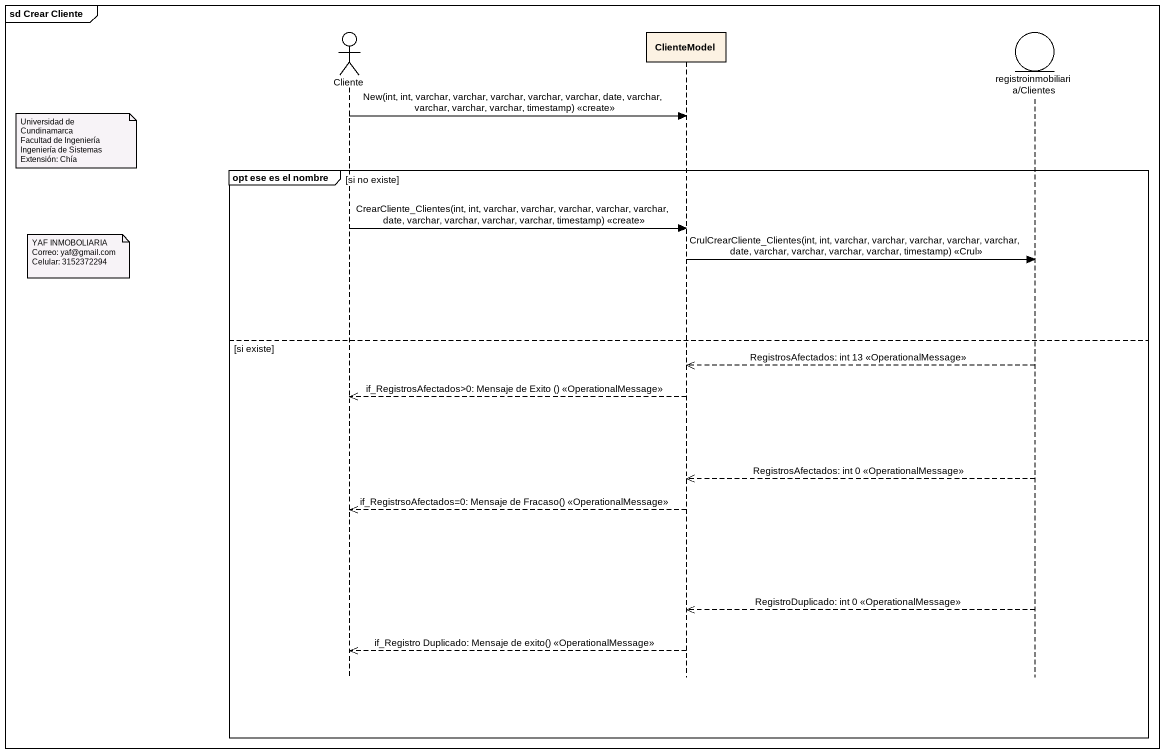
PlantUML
@startuml
mainframe sd Crear Cliente
hide footbox
actor Cliente
participant ClienteModel
entity "registroinmobiliaria/Clientes" as registroinmobiliaria

Cliente -> ClienteModel : New(int, int, varchar, varchar, varchar, varchar, varchar, date, varchar, varchar, varchar, varchar, timestamp) <<create>>
note left of Cliente
  Universidad de Cundinamarca
  Facultad de Ingeniería
  Ingeniería de Sistemas
  Extensión: Chía
end note
group opt ese es el nombre [si no existe]
  Cliente -> ClienteModel : CrearCliente_Clientes(int, int, varchar, varchar, varchar, varchar, varchar, date, varchar, varchar, varchar, varchar, timestamp) <<create>>
  note left of Cliente
    YAF INMOBOLIARIA
    Correo: yaf@gmail.com
    Celular: 3152372294
  end note
  ClienteModel -> registroinmobiliaria : CrulCrearCliente_Clientes(int, int, varchar, varchar, varchar, varchar, varchar, date, varchar, varchar, varchar, varchar, timestamp) <<Crul>>
else si existe
  registroinmobiliaria -->> ClienteModel : RegistrosAfectados: int 13 <<OperationalMessage>>
  ClienteModel -->> Cliente : if_RegistrosAfectados>0: Mensaje de Exito () <<OperationalMessage>>
  registroinmobiliaria -->> ClienteModel : RegistrosAfectados: int 0 <<OperationalMessage>>
  ClienteModel -->> Cliente : if_RegistrsoAfectados=0: Mensaje de Fracaso() <<OperationalMessage>>
  registroinmobiliaria -->> ClienteModel : RegistroDuplicado: int 0 <<OperationalMessage>>
  ClienteModel -->> Cliente : if_Registro Duplicado: Mensaje de exito() <<OperationalMessage>>
end
@enduml
